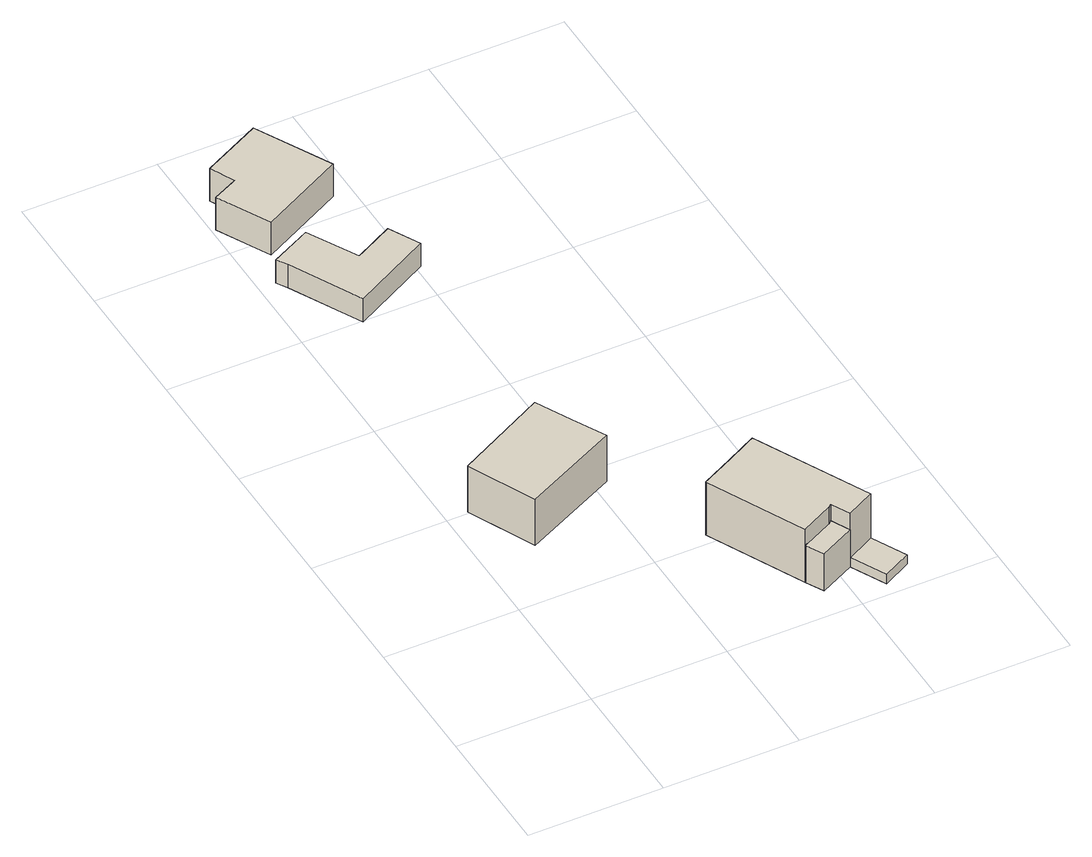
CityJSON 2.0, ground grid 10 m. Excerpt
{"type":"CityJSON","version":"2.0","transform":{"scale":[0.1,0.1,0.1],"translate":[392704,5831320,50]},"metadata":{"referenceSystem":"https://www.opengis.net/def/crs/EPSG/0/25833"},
"CityObjects":{
"building1":{"type":"Building","attributes":{"Gemeindeschluessel":"11000003","BezugspunktDach":"2200","function":"31001_1312","measuredHeight":4.66,"storeysAboveGround":1},"address":[{"country":"Germany","locality":"Berlin","thoroughfareNumber":"42","thoroughfareName":"Ideallee"}],"geometry":[{"type":"Solid","lod":"1","boundaries":[[[[0,1,2,3,4]],[[5,6,7,8,9]],[[5,9,4,3]],[[6,5,3,2]],[[7,6,2,1]],[[8,7,1,0]],[[9,8,0,4]]]]}]},
"building2":{"type":"Building","attributes":{"Gemeindeschluessel":"11000003","BezugspunktDach":"2200","function":"31001_2000","measuredHeight":2.07,"storeysAboveGround":1},"address":[{"country":"Germany","locality":"Berlin","thoroughfareNumber":"44 (1)","thoroughfareName":"Ideallee"}],"geometry":[{"type":"Solid","lod":"1","boundaries":[[[[10,11,12,13,14,15,16]],[[17,18,19,20,21,22,23]],[[17,23,16,15]],[[18,17,15,14]],[[19,18,14,13]],[[20,19,13,12]],[[21,20,12,11]],[[22,21,11,10]],[[23,22,10,16]]]]}]},
"building3":{"type":"Building","attributes":{"Gemeindeschluessel":"11000003","BezugspunktDach":"2200","function":"51009_1610","measuredHeight":3.16,"storeysAboveGround":0},"address":[{"country":"Germany","locality":"Berlin"}],"geometry":[{"type":"Solid","lod":"1","boundaries":[[[[24,25,26,27]],[[28,29,30,31]],[[28,31,27,26]],[[29,28,26,25]],[[30,29,25,24]],[[31,30,24,27]]]]}]},
"building4":{"type":"Building","attributes":{"Gemeindeschluessel":"11000003","BezugspunktDach":"2200","function":"31001_2000","measuredHeight":2.86,"storeysAboveGround":1},"address":[{"country":"Germany","locality":"Berlin","thoroughfareNumber":"46 (1)","thoroughfareName":"Ideallee"}],"geometry":[{"type":"Solid","lod":"1","boundaries":[[[[32,33,34,35,36,37]],[[38,39,40,41,42,43]],[[38,43,37,36]],[[39,38,36,35]],[[40,39,35,34]],[[41,40,34,33]],[[42,41,33,32]],[[43,42,32,37]]]]}]},
"building5":{"type":"Building","attributes":{"Gemeindeschluessel":"11000003","BezugspunktDach":"2200","function":"31001_1312","measuredHeight":5.06,"storeysAboveGround":2},"address":[{"country":"Germany","locality":"Berlin","thoroughfareNumber":"40","thoroughfareName":"Ideallee"}],"geometry":[{"type":"Solid","lod":"1","boundaries":[[[[44,45,46,47,48,49,50,51]],[[52,53,54,29,28,55,31,56]],[[52,56,51,50]],[[53,52,50,49]],[[54,53,49,48]],[[29,54,48,47]],[[28,29,47,46]],[[55,28,46,45]],[[31,55,45,44]],[[56,31,44,51]]]]}]},
"building6":{"type":"Building","attributes":{"Gemeindeschluessel":"11000003","BezugspunktDach":"2200","function":"51009_1610","measuredHeight":0.732,"storeysAboveGround":0},"address":[{"country":"Germany","locality":"Berlin"}],"geometry":[{"type":"Solid","lod":"1","boundaries":[[[[57,58,59,60]],[[54,61,62,29]],[[54,29,60,59]],[[61,54,59,58]],[[62,61,58,57]],[[29,62,57,60]]]]}]}
},
"vertices":[
[35,143,51],[106,177,51],[93,202,51],[80,228,51],[12,193,51],[80,228,11],[93,202,11],[106,177,11],[35,143,11],[12,193,11],
[15,447,28],[42,394,28],[101,425,28],[89,448,28],[60,433,28],[40,470,28],[10,455,28],[40,470,8],[60,433,8],[89,448,8],[101,425,8],[42,394,8],[15,447,8],[10,455,8],
[180,15,43],[206,28,43],[199,42,43],[173,28,43],[199,42,11],[206,28,11],[180,15,11],[173,28,11],
[23,486,31],[86,518,31],[57,574,31],[13,552,31],[22,534,31],[3,525,31],[22,534,3],[13,552,3],[57,574,3],[86,518,3],[23,486,3],[3,525,3],
[173,28,57],[197,40,57],[199,42,57],[206,28,57],[227,39,57],[185,124,57],[162,112,57],[138,100,57],[162,112,11],[185,124,11],[227,39,11],[197,40,11],[138,100,11],
[219,2,19],[240,13,19],[227,39,19],[206,28,19],[240,13,11],[219,2,11]
]}
